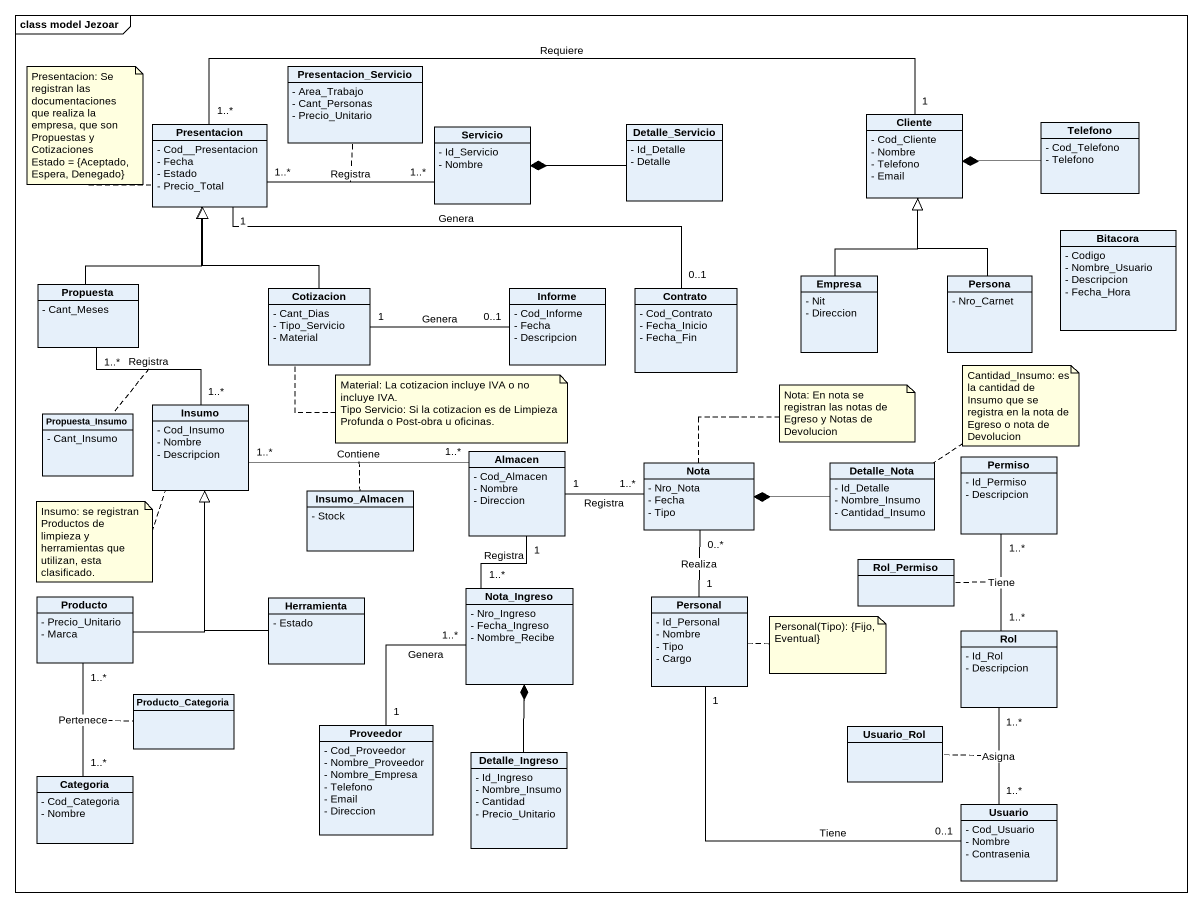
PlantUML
@startuml
mainframe class model Jezoar
hide circle
hide empty members
skinparam classAttributeIconSize 0
class Presentacion_Servicio {
  - Area_Trabajo
  - Cant_Personas
  - Precio_Unitario
}
class Presentacion {
  - Cod__Presentacion
  - Fecha
  - Estado
  - Precio_Total
}
class Servicio {
  - Id_Servicio
  - Nombre
}
class Detalle_Servicio {
  - Id_Detalle
  - Detalle
}
class Cliente {
  - Cod_Cliente
  - Nombre
  - Telefono
  - Email
}
class Telefono {
  - Cod_Telefono
  - Telefono
}
class Bitacora {
  - Codigo
  - Nombre_Usuario
  - Descripcion
  - Fecha_Hora
}
class Propuesta {
  - Cant_Meses
}
class Empresa {
  - Nit
  - Direccion
}
class Persona {
  - Nro_Carnet
}
class Cotizacion {
  - Cant_Dias
  - Tipo_Servicio
  - Material
}
class Informe {
  - Cod_Informe
  - Fecha
  - Descripcion
}
class Contrato {
  - Cod_Contrato
  - Fecha_Inicio
  - Fecha_Fin
}
class Propuesta_Insumo {
  - Cant_Insumo
}
class Insumo {
  - Cod_Insumo
  - Nombre
  - Descripcion
}
class Almacen {
  - Cod_Almacen
  - Nombre
  - Direccion
}
class Permiso {
  - Id_Permiso
  - Descripcion
}
class Insumo_Almacen {
  - Stock
}
class Nota {
  - Nro_Nota
  - Fecha
  - Tipo
}
class Detalle_Nota {
  - Id_Detalle
  - Nombre_Insumo
  - Cantidad_Insumo
}
class Nota_Ingreso {
  - Nro_Ingreso
  - Fecha_Ingreso
  - Nombre_Recibe
}
class Rol_Permiso
class Producto {
  - Precio_Unitario
  - Marca
}
class Herramienta {
  - Estado
}
class Personal {
  - Id_Personal
  - Nombre
  - Tipo
  - Cargo
}
class Rol {
  - Id_Rol
  - Descripcion
}
class Producto_Categoria
class Proveedor {
  - Cod_Proveedor
  - Nombre_Proveedor
  - Nombre_Empresa
  - Telefono
  - Email
  - Direccion
}
class Detalle_Ingreso {
  - Id_Ingreso
  - Nombre_Insumo
  - Cantidad
  - Precio_Unitario
}
class Usuario_Rol
class Categoria {
  - Cod_Categoria
  - Nombre
}
class Usuario {
  - Cod_Usuario
  - Nombre
  - Contrasenia
}
Presentacion "1..*" -right- "1..*" Servicio : Registra
(Presentacion, Servicio) .. Presentacion_Servicio
Presentacion "1..*" -right- "1" Cliente : Requiere
Presentacion "1" -right- "0..1" Contrato : Genera
Detalle_Servicio -left-* Servicio
Telefono -left-* Cliente
Propuesta -up-|> Presentacion
Propuesta "1..*" -- "1..*" Insumo : Registra
(Propuesta, Insumo) .. Propuesta_Insumo
Empresa -up-|> Cliente
Persona -up-|> Cliente
Cotizacion -up-|> Presentacion
Cotizacion "1" -right- "0..1" Informe : Genera
Insumo "1..*" -right- "1..*" Almacen : Contiene
(Insumo, Almacen) .. Insumo_Almacen
Almacen "1" -right- "1..*" Nota : Registra
Nota "0..*" -- "1" Personal : Realiza
Detalle_Nota -left-* Nota
Nota_Ingreso "1..*" -up- "1" Almacen : Registra
Nota_Ingreso "1..*" -- "1" Proveedor : Genera
Producto -up-|> Insumo
Producto "1..*" -- "1..*" Categoria : Pertenece
(Producto, Categoria) .. Producto_Categoria
Herramienta -up-|> Insumo
Personal "1" -- "0..1" Usuario : Tiene
Rol "1..*" -up- "1..*" Permiso : Tiene
(Rol, Permiso) .. Rol_Permiso
Rol "1..*" -- "1..*" Usuario : Asigna
(Rol, Usuario) .. Usuario_Rol
Detalle_Ingreso -up-* Nota_Ingreso
note left of Presentacion
  Presentacion: Se registran las documentaciones que realiza la empresa, que son Propuestas y Cotizaciones
  Estado = {Aceptado, Espera, Denegado}
end note
note top of Detalle_Nota : Cantidad_Insumo: es la cantidad de Insumo que se registra en la nota de Egreso o nota de Devolucion
note bottom of Cotizacion
  Material: La cotizacion incluye IVA o no incluye IVA.
  Tipo Servicio: Si la cotizacion es de Limpieza Profunda o Post-obra u oficinas.
end note
note right of Nota : Nota: En nota se registran las notas de Egreso y Notas de Devolucion
note bottom of Insumo : Insumo: se registran Productos de limpieza y herramientas que utilizan, esta clasificado.
note right of Personal : Personal(Tipo): {Fijo, Eventual}
@enduml
